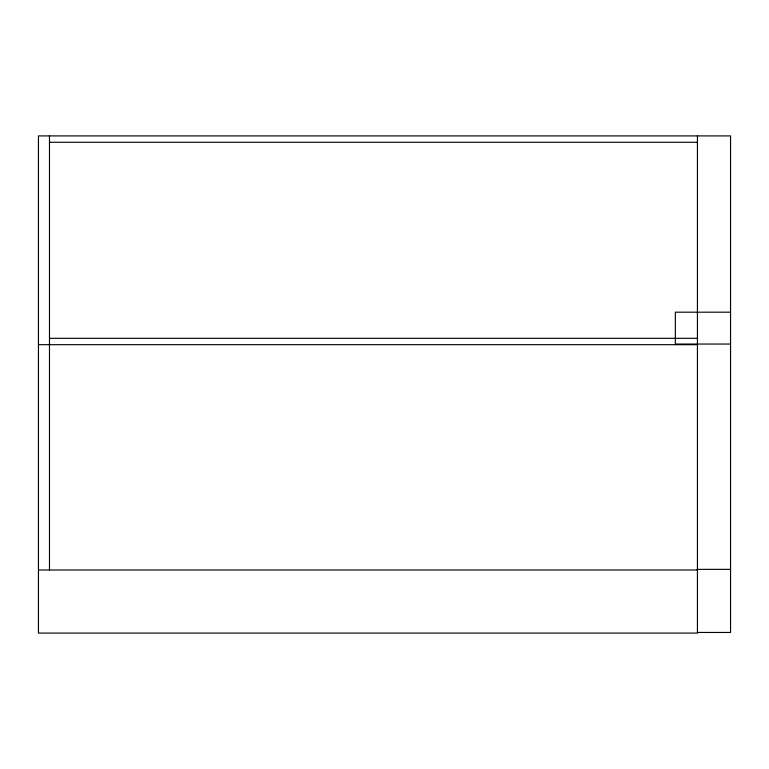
<?xml version="1.0" encoding="UTF-8"?>
<svg xmlns="http://www.w3.org/2000/svg" width="769" height="769" viewBox="0 0 769 769"><rect width="100%" height="100%" fill="white"/><g stroke="black" fill="none" stroke-linecap="round" stroke-linejoin="round"><path stroke-width="1.15" d="M49.485 142.284L697.435 142.284M730.55 312.185L675.355 312.185L675.355 344.051L730.55 344.051M49.485 338.312L697.435 338.312M38.45 344.685L697.435 344.685M696.954 569.368L730.55 569.368M38.45 570.002L697.435 570.002M697.435 632.454L730.55 632.454L730.55 135.911L38.45 135.911L38.45 633.089L697.435 633.089L697.435 135.911M49.485 135.911L49.485 570.002"/></g></svg>
